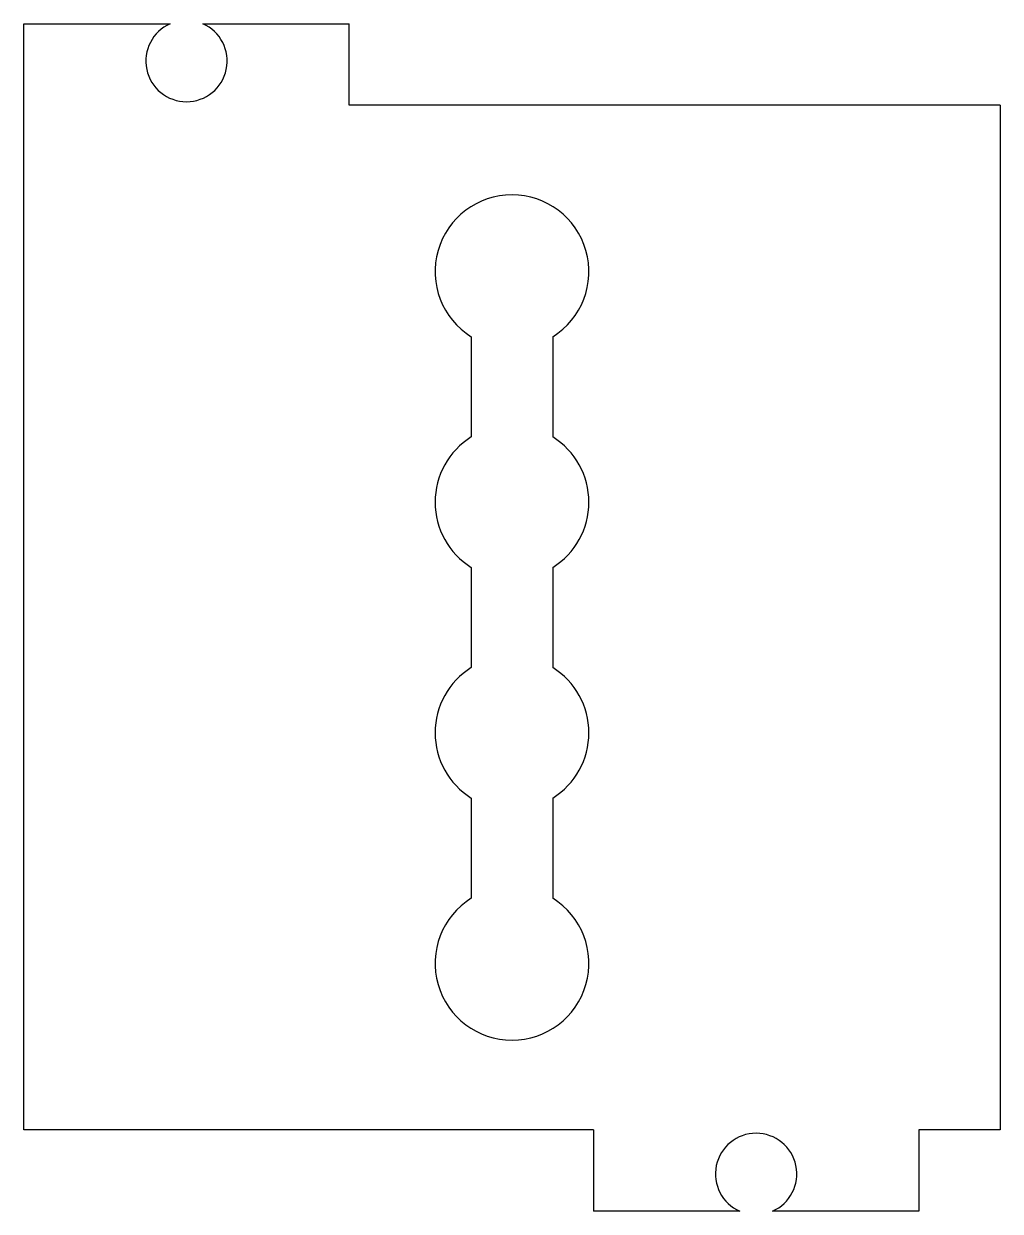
# Model space of a CAD drawing. Extents: x -0.75 to 0.75, y -0.91 to 0.91.
import ezdxf

# ---------------------------------------------------------------- set-up
doc = ezdxf.new("R2010")
doc.units = 0
doc.layers.add('VISIBLE', color=7, linetype='CONTINUOUS')

msp = doc.modelspace()

# ---------------------------------------------------------------- linework, layer by layer
at = {"layer": 'VISIBLE'}
for p, q in [((-0.75, 0.9124, 0.125), (-0.5251, 0.9124, 0.125)), ((-0.75, -0.7874, 0.125), (-0.75, 0.9124, 0.125)), ((-0.4749, 0.9124, 0.125), (-0.25, 0.9124, 0.125)), ((-0.25, 0.7874, 0.125), (-0.25, 0.9124, 0.125)), ((0.75, 0.7874, 0.125), (-0.25, 0.7874, 0.125)), ((0.75, 0.7874, 0.125), (0.75, -0.7874, 0.125)), ((-0.0625, 0.4313, 0.125), (-0.0625, 0.2774, 0.125)), ((0.0625, 0.4313, 0.125), (0.0625, 0.2774, 0.125)), ((-0.0625, 0.0769, 0.125), (-0.0625, -0.0769, 0.125)), ((0.0625, 0.0769, 0.125), (0.0625, -0.0769, 0.125)), ((-0.0625, -0.2774, 0.125), (-0.0625, -0.4313, 0.125)), ((0.0625, -0.2774, 0.125), (0.0625, -0.4313, 0.125)), ((0.125, -0.7874, 0.125), (-0.75, -0.7874, 0.125)), ((0.125, -0.7874, 0.125), (0.125, -0.9124, 0.125)), ((0.625, -0.7874, 0.125), (0.625, -0.9124, 0.125)), ((0.75, -0.7874, 0.125), (0.625, -0.7874, 0.125)), ((0.3499, -0.9124, 0.125), (0.125, -0.9124, 0.125)), ((0.625, -0.9124, 0.125), (0.4001, -0.9124, 0.125))]:
    msp.add_line(p, q, dxfattribs=at)
for centre, radius, start, end in [((-0.5, 0.8551, 0.125), 0.0625, 113.6301, 66.3699), ((0, 0.5315, 0.125), 0.1181, 301.9492, 238.0508), ((0, 0.1772, 0.125), 0.1181, 121.9492, 238.0508), ((0, 0.1772, 0.125), 0.1181, 301.9492, 58.0508), ((0, -0.1772, 0.125), 0.1181, 121.9492, 238.0508), ((0, -0.1772, 0.125), 0.1181, 301.9492, 58.0508), ((0, -0.5315, 0.125), 0.1181, 121.9492, 58.0508), ((0.375, -0.8551, 0.125), 0.0625, 293.6301, 246.3699)]:
    msp.add_arc(centre, radius, start, end, dxfattribs=at)

doc.saveas('drawing.dxf')
